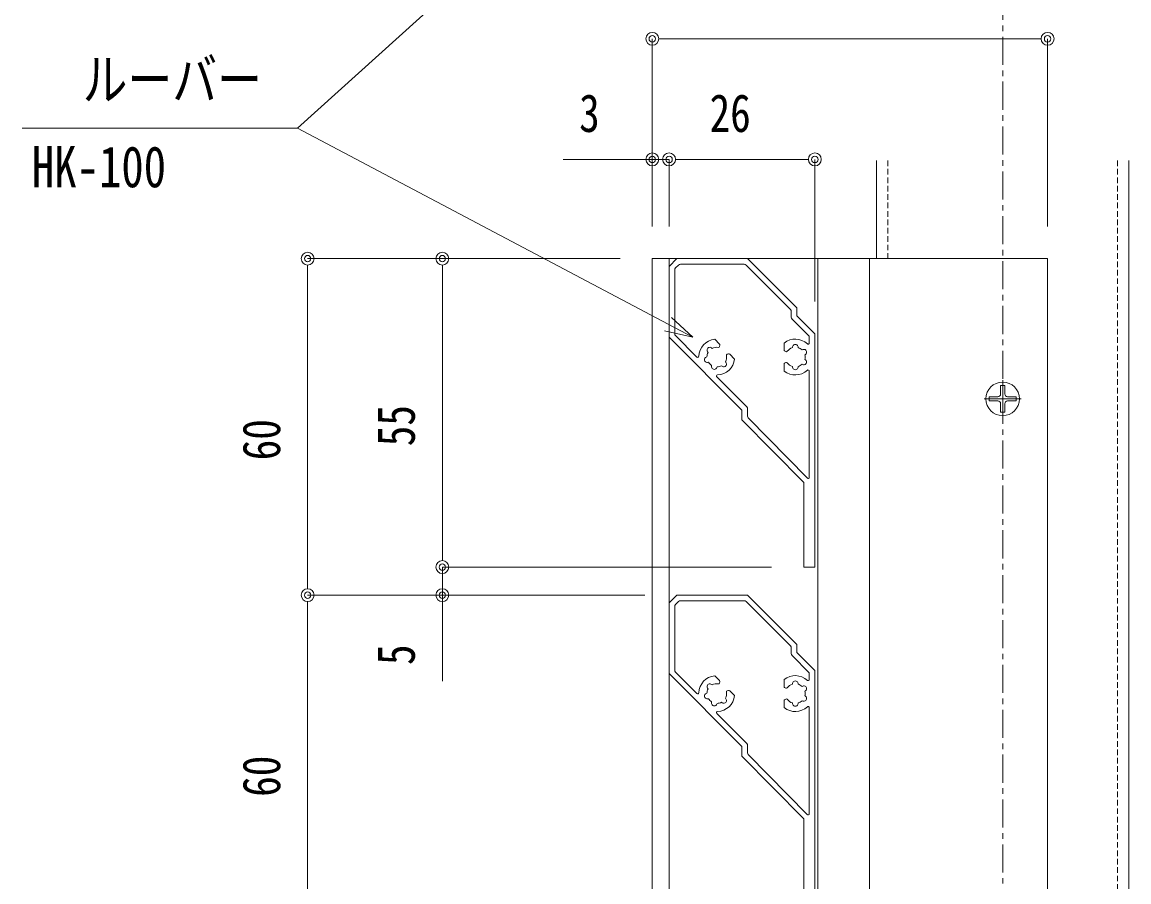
# Model space of a CAD drawing. Units: millimetres, scale not verified, with parts at other scales. Extents: x -1682 to 1682, y -1188 to 1188.
# Drawn here: x 257.3 to 652.1, y 359.1 to 665.6 of the extents above; entities that cross this region are included whole.
import ezdxf
from ezdxf.enums import TextEntityAlignment as Align

# ---------------------------------------------------------------- set-up
doc = ezdxf.new("R2010")
doc.units = ezdxf.units.MM
doc.header["$LTSCALE"] = 8
doc.linetypes.add('USER1', pattern=[2, 1.25, -0.25, 0.25, -0.25])
doc.linetypes.add('USER3', pattern=[0.375, 0.25, -0.125])
for name, color, linetype, lineweight in [('0-0_0', 7, 'Continuous', 18), ('0-6_6_U+FF8A_U+FF6F_U+FF81_U+FF9D_U+FF78_U+FF9E', 4, 'Continuous', 18), ('0-8_3中心線', 2, 'USER1', 18), ('0-A_1手摺寸法', 3, 'Continuous', 18), ('0-E_4アルミ', 6, 'Continuous', 18), ('1-1_HACH', 7, 'Continuous', 18), ('1-2_2躯体隠れ', 6, 'USER3', 18)]:
    doc.layers.add(name, color=color, linetype=linetype, lineweight=lineweight)
doc.styles.add('ＭＳ ゴシック', font='')
doc.styles.get('ＭＳ ゴシック').set_extended_font_data('MS Gothic')

msp = doc.modelspace()

# ---------------------------------------------------------------- linework, layer by layer
at = {"layer": '0-0_0'}
for p, q in [((484.37, 659.695), (486.67, 659.695)), ((620.77, 659.695), (618.47, 659.695)), ((479.77, 616.678), (477.47, 616.678)), ((490.37, 616.678), (492.67, 616.678)), ((490.37, 616.678), (492.67, 616.678)), ((537.77, 616.678), (535.47, 616.678)), ((488.07, 578.505), (490.87, 581.305)), ((490.87, 581.305), (516.07, 581.305)), ((516.07, 581.305), (533.67, 563.705)), ((359.137, 579.005), (359.137, 576.705)), ((407.182, 579.005), (407.182, 576.705)), ((488.07, 578.505), (488.07, 553.305)), ((490.07, 577.263), (490.07, 554.548)), ((490.363, 577.97), (491.405, 579.012)), ((492.113, 579.305), (514.827, 579.305)), ((515.534, 579.012), (531.377, 563.17)), ((531.67, 562.463), (531.67, 560.463)), ((533.67, 563.705), (533.67, 560.877)), ((533.67, 560.877), (540.07, 554.477)), ((531.963, 559.756), (538.07, 553.648)), ((514.07, 527.305), (488.07, 553.305)), ((497.993, 546.21), (490.363, 553.841)), ((538.07, 553.648), (538.07, 552.492)), ((540.07, 554.477), (540.07, 471.305)), ((504.366, 552.566), (506.102, 550.83)), ((506.074, 549.953), (506.206, 550.444)), ((529.07, 551.201), (529.07, 548.746)), ((508.817, 547.209), (509.308, 547.341)), ((511.431, 545.501), (509.695, 547.237)), ((529.71, 548.145), (529.27, 548.399)), ((529.07, 541.209), (529.07, 543.665)), ((529.71, 544.266), (529.27, 544.011)), ((538.07, 541.197), (538.07, 503.295)), ((516.07, 527.72), (516.07, 525.075)), ((407.182, 473.605), (407.182, 475.905)), ((407.182, 473.605), (407.182, 475.905)), ((536.07, 471.305), (540.07, 471.305)), ((359.137, 463.605), (359.137, 465.905)), ((359.137, 459.005), (359.137, 456.705)), ((407.182, 459.005), (407.182, 456.705)), ((488.07, 458.505), (490.87, 461.305)), ((488.07, 458.505), (488.07, 433.305)), ((490.363, 457.97), (491.405, 459.012)), ((490.87, 461.305), (516.07, 461.305)), ((492.113, 459.305), (514.827, 459.305)), ((515.534, 459.012), (531.377, 443.17)), ((516.07, 461.305), (533.67, 443.705)), ((490.07, 457.263), (490.07, 434.548)), ((531.67, 442.463), (531.67, 440.463)), ((533.67, 443.705), (533.67, 440.877)), ((531.963, 439.756), (538.07, 433.648)), ((533.67, 440.877), (540.07, 434.477)), ((540.07, 434.477), (540.07, 351.305)), ((514.07, 407.305), (488.07, 433.305)), ((497.993, 426.21), (490.363, 433.841)), ((504.366, 432.566), (506.102, 430.83)), ((506.074, 429.953), (506.206, 430.444)), ((529.07, 431.201), (529.07, 428.746)), ((538.07, 433.648), (538.07, 432.492)), ((508.817, 427.209), (509.308, 427.341)), ((511.431, 425.501), (509.695, 427.237)), ((529.71, 428.145), (529.27, 428.399)), ((529.07, 421.209), (529.07, 423.665)), ((529.71, 424.266), (529.27, 424.011)), ((538.07, 421.197), (538.07, 383.295)), ((516.07, 407.72), (516.07, 405.075))]:
    msp.add_line(p, q, dxfattribs=at)
for points in [[(485.07, 744.761), (477.649, 738.058), (355.551, 627.771), (257.292, 627.771)], [(496.567, 553.305), (487.724, 557.975), (355.551, 627.771), (257.292, 627.771)], [(488.976, 560.344), (496.567, 553.305), (486.473, 555.605)], [(514.07, 527.305), (514.07, 523.864), (536.07, 501.506), (536.07, 471.305)], [(514.07, 407.305), (514.07, 403.864), (536.07, 381.506), (536.07, 351.305)]]:
    msp.add_lwpolyline(points, dxfattribs=at)
for centre, radius in [((482.07, 659.695), 2.3), ((482.07, 659.695), 1.15), ((623.07, 659.695), 2.3), ((623.07, 659.695), 1.15), ((482.07, 616.678), 2.3), ((482.07, 616.678), 1.15), ((488.07, 616.678), 2.3), ((488.07, 616.678), 2.3), ((488.07, 616.678), 1.15), ((488.07, 616.678), 1.15), ((540.07, 616.678), 2.3), ((540.07, 616.678), 1.15), ((359.137, 581.305), 2.3), ((359.137, 581.305), 1.15), ((407.182, 581.305), 2.3), ((407.182, 581.305), 1.15), ((407.182, 471.305), 2.3), ((407.182, 471.305), 2.3), ((407.182, 471.305), 1.15), ((407.182, 471.305), 1.15), ((359.137, 461.305), 2.3), ((359.137, 461.305), 2.3), ((359.137, 461.305), 1.15), ((359.137, 461.305), 1.15), ((407.182, 461.305), 2.3), ((407.182, 461.305), 1.15)]:
    msp.add_circle(centre, radius, dxfattribs=at)
for centre, radius, start, end in [((491.07, 577.263), 1, 135, 180), ((492.113, 578.305), 1, 90, 135), ((514.827, 578.305), 1, 45, 90), ((530.67, 562.463), 1, 0, 45), ((532.67, 560.463), 1, 180, 225), ((491.07, 554.548), 1, 180, 225), ((505.07, 546.205), 6.4, 96.31781, 177.56845), ((502.595, 548.68), 1, 36.78679, 233.21321), ((505.07, 546.205), 3.5, 80.88684, 118.57358), ((505.688, 550.056), 0.4, 260.88684, 345), ((505.819, 550.547), 0.4, 345, 45), ((533.07, 546.205), 6.4, 47.43155, 128.68219), ((529.47, 548.746), 0.4, 180, 240), ((533.07, 546.205), 3.5, 106.42642, 144.11316), ((533.07, 549.705), 1, 351.78679, 188.21321), ((533.07, 546.205), 3.5, 46.42642, 73.57358), ((536.101, 547.955), 1, 291.78679, 128.21321), ((537.67, 551.213), 0.4, 227.43155, 0), ((501.689, 545.299), 1, 96.78679, 293.21321), ((505.07, 546.205), 3.5, 151.42642, 178.57358), ((505.07, 546.205), 6.4, 272.43155, 353.68219), ((505.07, 546.205), 3.5, 331.42642, 9.11316), ((508.921, 546.823), 0.4, 105, 189.11316), ((509.412, 546.955), 0.4, 45, 105), ((529.91, 548.491), 0.4, 240, 324.11316), ((536.101, 544.455), 1, 231.78679, 68.21321), ((533.07, 546.205), 3.5, 346.42642, 13.57358), ((505.07, 546.205), 3.5, 211.42642, 238.57358), ((504.164, 542.825), 1, 156.78679, 353.21321), ((505.07, 546.205), 3.5, 271.42642, 298.57358), ((507.545, 543.73), 1, 216.78679, 53.21321), ((529.47, 543.665), 0.4, 120, 180), ((533.07, 546.205), 6.4, 231.31781, 312.56845), ((529.91, 543.919), 0.4, 35.88684, 120), ((533.07, 546.205), 3.5, 215.88684, 253.57358), ((533.07, 542.705), 1, 171.78679, 8.21321), ((533.07, 546.205), 3.5, 286.42642, 313.57358), ((537.67, 541.197), 0.4, 0, 132.56845), ((505.358, 539.411), 0.4, 92.43155, 225), ((515.07, 527.72), 1, 0, 45), ((517.07, 525.075), 1, 180, 215.53768), ((491.07, 457.263), 1, 135, 180), ((492.113, 458.305), 1, 90, 135), ((514.827, 458.305), 1, 45, 90), ((530.67, 442.463), 1, 0, 45), ((532.67, 440.463), 1, 180, 225), ((491.07, 434.548), 1, 180, 225), ((505.07, 426.205), 6.4, 96.31781, 177.56845), ((505.819, 430.547), 0.4, 345, 45), ((533.07, 426.205), 6.4, 47.43155, 128.68219), ((533.07, 429.705), 1, 351.78679, 188.21321), ((537.67, 431.213), 0.4, 227.43155, 0), ((505.07, 426.205), 3.5, 151.42642, 178.57358), ((502.595, 428.68), 1, 36.78679, 233.21321), ((505.07, 426.205), 3.5, 80.88684, 118.57358), ((505.688, 430.056), 0.4, 260.88684, 345), ((505.07, 426.205), 3.5, 331.42642, 9.11316), ((508.921, 426.823), 0.4, 105, 189.11316), ((509.412, 426.955), 0.4, 45, 105), ((529.47, 428.746), 0.4, 180, 240), ((529.91, 428.491), 0.4, 240, 324.11316), ((533.07, 426.205), 3.5, 106.42642, 144.11316), ((533.07, 426.205), 3.5, 46.42642, 73.57358), ((536.101, 427.955), 1, 291.78679, 128.21321), ((533.07, 426.205), 3.5, 346.42642, 13.57358), ((501.689, 425.299), 1, 96.78679, 293.21321), ((505.07, 426.205), 3.5, 211.42642, 238.57358), ((504.164, 422.825), 1, 156.78679, 353.21321), ((505.07, 426.205), 3.5, 271.42642, 298.57358), ((505.07, 426.205), 6.4, 272.43155, 353.68219), ((507.545, 423.73), 1, 216.78679, 53.21321), ((529.47, 423.665), 0.4, 120, 180), ((529.91, 423.919), 0.4, 35.88684, 120), ((533.07, 426.205), 3.5, 215.88684, 253.57358), ((533.07, 422.705), 1, 171.78679, 8.21321), ((533.07, 426.205), 3.5, 286.42642, 313.57358), ((536.101, 424.455), 1, 231.78679, 68.21321), ((505.358, 419.411), 0.4, 92.43155, 225), ((533.07, 426.205), 6.4, 231.31781, 312.56845), ((537.67, 421.197), 0.4, 0, 132.56845), ((515.07, 407.72), 1, 0, 45), ((517.07, 405.075), 1, 180, 215.53768)]:
    msp.add_arc(centre, radius, start, end, dxfattribs=at)
at = {"layer": '0-0_0', "color": 4}
for centre, start, end in [((498.276, 546.493), 225, 357.57254), ((505.358, 539.411), 92.42746, 225), ((498.276, 426.493), 225, 357.57254), ((505.358, 419.411), 92.42746, 225)]:
    msp.add_arc(centre, 0.4, start, end, dxfattribs=at)
at = {"layer": '0-6_6_U+FF8A_U+FF6F_U+FF81_U+FF9D_U+FF78_U+FF9E'}
for p, q in [((607.07, 524.705), (607.07, 537.905)), ((606.32, 536.113), (606.32, 533.055)), ((606.32, 536.113), (607.82, 536.113)), ((607.82, 536.113), (607.82, 533.055)), ((613.67, 531.305), (600.47, 531.305)), ((605.32, 532.055), (602.262, 532.055)), ((602.262, 530.555), (602.262, 532.055)), ((605.32, 530.555), (602.262, 530.555)), ((606.32, 526.497), (606.32, 529.555)), ((607.82, 526.497), (607.82, 529.555)), ((608.82, 532.055), (611.878, 532.055)), ((608.82, 530.555), (611.878, 530.555)), ((611.878, 530.555), (611.878, 532.055)), ((606.32, 526.497), (607.82, 526.497))]:
    msp.add_line(p, q, dxfattribs=at)
msp.add_circle((607.07, 531.305), 6, dxfattribs=at)
for centre, start, end in [((605.32, 533.055), 270, 0), ((608.82, 533.055), 180, 270), ((605.32, 529.555), 0, 90), ((608.82, 529.555), 90, 180)]:
    msp.add_arc(centre, 1, start, end, dxfattribs=at)
at = {"layer": '0-8_3中心線'}
msp.add_line((607.07, 58.422), (607.07, 867.246), dxfattribs=at)
at = {"layer": '0-A_1手摺寸法'}
for p, q in [((482.07, 592.805), (482.07, 659.695)), ((618.47, 659.695), (486.67, 659.695)), ((623.07, 592.805), (623.07, 659.695)), ((450.229, 616.678), (482.07, 616.678)), ((477.47, 616.678), (472.87, 616.678)), ((482.07, 592.805), (482.07, 616.678)), ((488.07, 616.678), (482.07, 616.678)), ((488.07, 616.678), (482.07, 616.678)), ((488.07, 592.805), (488.07, 616.678)), ((488.07, 592.805), (488.07, 616.678)), ((535.47, 616.678), (492.67, 616.678)), ((492.67, 616.678), (497.27, 616.678)), ((540.07, 565.977), (540.07, 616.678)), ((470.57, 581.305), (359.137, 581.305)), ((470.57, 581.305), (407.182, 581.305)), ((359.137, 576.705), (359.137, 465.905)), ((407.182, 576.705), (407.182, 475.905)), ((407.182, 475.905), (407.182, 480.505)), ((524.57, 471.305), (407.182, 471.305)), ((524.57, 471.305), (407.182, 471.305)), ((407.182, 471.305), (407.182, 461.305)), ((407.182, 471.305), (407.182, 461.305)), ((479.37, 461.305), (359.137, 461.305)), ((479.37, 461.305), (359.137, 461.305)), ((479.37, 461.305), (407.182, 461.305)), ((407.182, 430.63), (407.182, 461.305)), ((359.137, 456.705), (359.137, 345.905)), ((407.182, 456.705), (407.182, 452.105))]:
    msp.add_line(p, q, dxfattribs=at)
at = {"layer": '0-E_4アルミ'}
for p, q in [((562.07, 616.266), (562.07, 581.305)), ((652.07, 616.266), (652.07, 87.187)), ((482.07, 155.305), (482.07, 581.305)), ((623.07, 581.305), (482.07, 581.305)), ((488.07, 149.305), (488.07, 581.305)), ((541.07, 111.305), (541.07, 581.305)), ((559.57, 111.305), (559.57, 581.305)), ((623.07, 111.305), (623.07, 581.305))]:
    msp.add_line(p, q, dxfattribs=at)
at = {"layer": '1-1_HACH'}
for p, q in [((490.07, 577.263), (490.07, 554.548)), ((491.405, 579.012), (490.363, 577.97)), ((514.827, 579.305), (492.113, 579.305)), ((531.377, 563.17), (515.534, 579.012)), ((531.67, 560.463), (531.67, 562.463)), ((538.07, 553.648), (531.963, 559.756)), ((490.363, 553.841), (497.993, 546.21)), ((538.07, 551.213), (538.07, 553.648)), ((505.075, 539.129), (515.777, 528.427)), ((516.07, 527.72), (516.07, 525.075)), ((516.256, 524.494), (537.432, 502.974)), ((491.405, 459.012), (490.363, 457.97)), ((514.827, 459.305), (492.113, 459.305)), ((531.377, 443.17), (515.534, 459.012)), ((490.07, 457.263), (490.07, 434.548)), ((531.67, 440.463), (531.67, 442.463)), ((538.07, 433.648), (531.963, 439.756)), ((490.363, 433.841), (497.993, 426.21)), ((538.07, 431.213), (538.07, 433.648)), ((505.075, 419.129), (515.777, 408.427)), ((516.07, 407.72), (516.07, 405.075)), ((516.256, 404.494), (537.432, 382.974))]:
    msp.add_line(p, q, dxfattribs=at)
at = {"layer": '1-1_HACH', "color": 5}
for p, q in [((509.86, 547.054), (509.869, 547.063)), ((509.86, 427.054), (509.869, 427.063))]:
    msp.add_line(p, q, dxfattribs=at)
at = {"layer": '1-1_HACH'}
for centre, radius, start, end in [((491.07, 577.263), 1, 135, 180), ((492.113, 578.305), 1, 90, 135), ((514.827, 578.305), 1, 45, 90), ((530.67, 562.463), 1, 0, 45), ((532.67, 560.463), 1, 180, 225), ((491.07, 554.548), 1, 180, 225), ((515.07, 527.72), 1, 0, 45), ((537.67, 503.295), 0.4, 215.53768, 0), ((491.07, 457.263), 1, 135, 180), ((492.113, 458.305), 1, 90, 135), ((514.827, 458.305), 1, 45, 90), ((530.67, 442.463), 1, 0, 45), ((532.67, 440.463), 1, 180, 225), ((491.07, 434.548), 1, 180, 225), ((515.07, 407.72), 1, 0, 45), ((537.67, 383.295), 0.4, 215.53768, 0)]:
    msp.add_arc(centre, radius, start, end, dxfattribs=at)
at = {"layer": '1-2_2躯体隠れ'}
for p, q in [((566.07, 616.266), (566.07, 581.305)), ((648.07, 616.266), (648.07, 87.187))]:
    msp.add_line(p, q, dxfattribs=at)

# ---------------------------------------------------------------- texts
at = {"layer": '0-0_0', "style": 'ＭＳ ゴシック', "width": 0.8}
for s, p in [('ルーバー', (278.848, 633.474)), ('HK-100', (260.76, 602.354))]:
    msp.add_text(s, height=14.66, dxfattribs=at).set_placement(p, align=Align.BOTTOM_LEFT)
at = {"layer": '0-A_1手摺寸法', "color": 7, "style": 'ＭＳ ゴシック', "width": 0.8}
for s, p in [('3', (455.979, 622.428)), ('26', (502.504, 622.428))]:
    msp.add_text(s, height=13.49, dxfattribs=at).set_placement(p, align=Align.BOTTOM_LEFT)
for s, p in [('55', (401.432, 514.389)), ('60', (353.387, 509.389)), ('5', (401.432, 436.38)), ('60', (353.387, 389.389))]:
    msp.add_text(s, height=13.49, rotation=90, dxfattribs=at).set_placement(p, align=Align.BOTTOM_LEFT)

doc.saveas('drawing.dxf')
